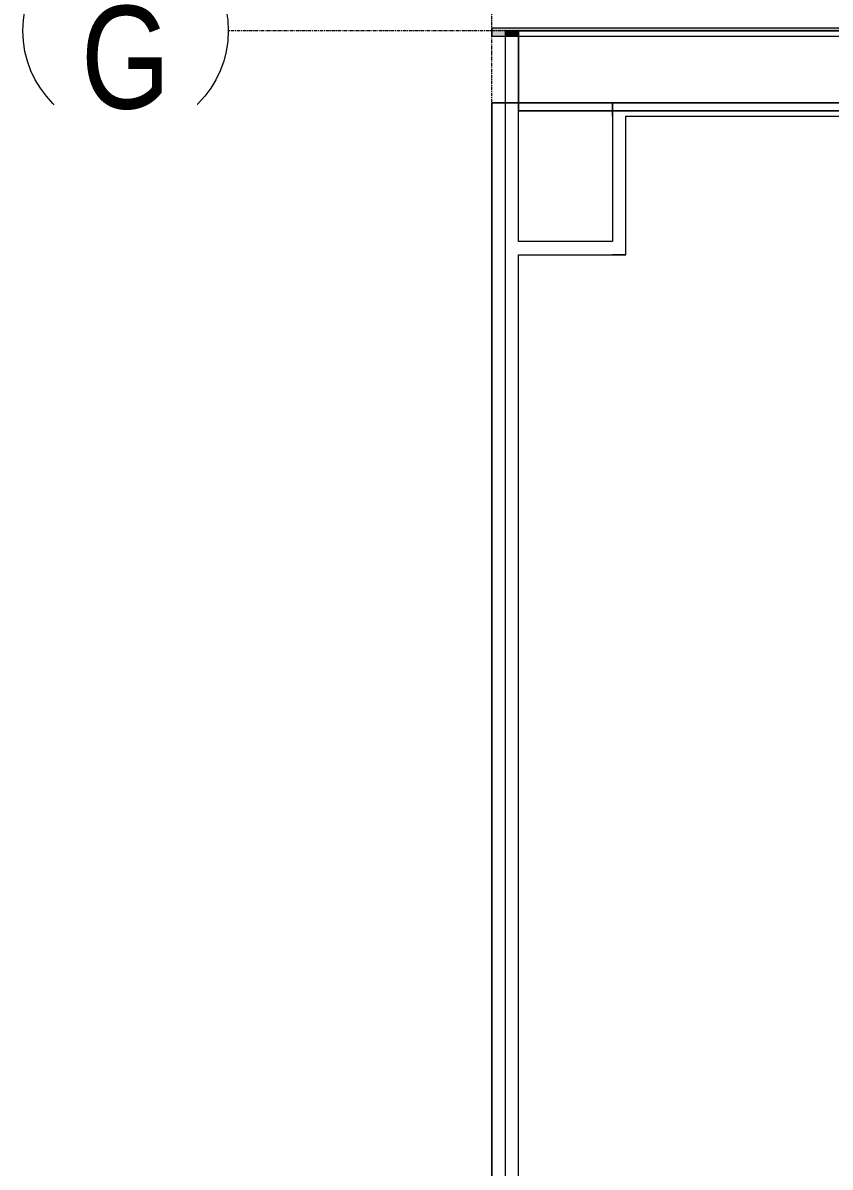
# Model space of a CAD drawing. Header units: millimetres. Extents: x -21807 to 26525, y -2564 to 60640.
# Drawn here: x -21807 to -18780, y 54177 to 58466 of the extents above; entities that cross this region are included whole.
import ezdxf

# ---------------------------------------------------------------- set-up
doc = ezdxf.new("R2010")
doc.units = ezdxf.units.MM
doc.linetypes.add('Grid Line', pattern=[22.225, 12.7, -3.175, 3.175, -3.175])
doc.layers.add('A-FLOR', color=7, linetype='Continuous', lineweight=9, true_color=0x007f00)
for name, color, linetype, lineweight in [('A-WALL', 7, 'Continuous', 9), ('A-WALL-PATT', 7, 'Continuous', 9), ('S-GRID', 7, 'Continuous', 9), ('S-GRID-IDEN', 7, 'Continuous', 9)]:
    doc.layers.add(name, color=color, linetype=linetype, lineweight=lineweight)
doc.styles.add('Arial', font='arial.ttf', dxfattribs={"width": 0.8, "height": 385})

# ---------------------------------------------------------------- blocks, each defined once
blk = doc.blocks.new('AK-SGS-M3-A_rvt-1-MẶT BẰNG PHÂN VÙNG ÁP SUẤT')
at = {"layer": 'A-WALL-PATT', "true_color": 0xeaeaea, "transparency": 33554534}
h = blk.add_hatch(color=254, dxfattribs=at)
h.paths.add_polyline_path([(-20048.6, 58416.9), (-19998.6, 58416.9), (-19998.6, 58436.9), (-17584.1, 58436.9), (-17584.1, 58446.9), (-20048.6, 58446.9), (-20048.6, 58436.9)])
h.paths.add_polyline_path([(15212.1, 58436.9), (15291, 58436.9), (15291, 58446.9), (15212.1, 58446.9)])
h.paths.add_polyline_path([(14291.1, 58436.9), (14291.1, 58446.9), (14212.2, 58446.9), (14212.2, 58436.9), (14273.3, 58436.9)])
h.paths.add_polyline_path([(13291.2, 58436.9), (13291.2, 58446.9), (8511.7, 58446.9), (8511.7, 58436.9), (13052.3, 58436.9)])
h.paths.add_polyline_path([(-16663.1, 58436.9), (-16584.2, 58436.9), (-16584.2, 58446.9), (-16663.1, 58446.9)])
h.paths.add_polyline_path([(-15663.2, 58436.9), (-15584.3, 58436.9), (-15584.3, 58446.9), (-15663.2, 58446.9)])
h.paths.add_polyline_path([(-14663.3, 58436.9), (-9809.1, 58436.9), (-9809.1, 58446.9), (-14663.3, 58446.9)])
h.paths.add_polyline_path([(7590.7, 58436.9), (7590.7, 58446.9), (7511.8, 58446.9), (7511.8, 58436.9), (7522, 58436.9)])
h.paths.add_polyline_path([(6590.8, 58436.9), (6590.8, 58446.9), (6511.9, 58446.9), (6511.9, 58436.9), (6588.2, 58436.9)])
h.paths.add_polyline_path([(-8888.1, 58436.9), (-8809.2, 58436.9), (-8809.2, 58446.9), (-8888.1, 58446.9)])
h.paths.add_polyline_path([(5590.9, 58436.9), (5590.9, 58446.9), (-6888.3, 58446.9), (-6888.3, 58436.9), (5008.1, 58436.9)])
h.paths.add_polyline_path([(-7888.2, 58436.9), (-7809.3, 58436.9), (-7809.3, 58446.9), (-7888.2, 58446.9)])
blk.add_hatch(color=254, dxfattribs=at).paths.add_polyline_path([(-19998.6, 58416.9), (-19948.6, 58416.9), (-19948.6, 58436.9), (-19998.6, 58436.9)])
at = {"layer": 'A-WALL', "color": 253, "lineweight": 13, "true_color": 0xaaaaaa}
for p, q in [((-17584.1, 58446.9), (-20048.6, 58446.9)), ((-20048.6, 58446.9), (-20048.6, 58416.9)), ((-19948.6, 58436.9), (-19998.6, 58436.9)), ((-19998.6, 58436.9), (-19998.6, 44286.9)), ((-19948.6, 57646.9), (-19948.6, 58436.9)), ((-20048.6, 58416.9), (-17584.1, 58416.9)), ((-6482.2, 58166.9), (-19596.1, 58166.9)), ((-19596.1, 58166.9), (-19596.1, 58116.9)), ((-19596.1, 58136.9), (-19948.6, 58136.9)), ((-19596.1, 58116.9), (-19596.1, 57646.9)), ((-19546.1, 57596.9), (-19546.1, 58116.9)), ((-19546.1, 58116.9), (-18408.6, 58116.9)), ((-19596.1, 57646.9), (-19948.6, 57646.9)), ((-19948.6, 57596.9), (-19596.1, 57596.9)), ((-19948.6, 51656.9), (-19948.6, 57596.9)), ((-19596.1, 57596.9), (-19546.1, 57596.9))]:
    blk.add_line(p, q, dxfattribs=at)
at = {"layer": 'A-WALL', "color": 9, "lineweight": 13, "true_color": 0xc3c3c3}
for p, q in [((-20048.6, 58416.9), (-20048.6, 58446.9)), ((-17584.1, 58446.9), (-20048.6, 58446.9)), ((-19948.6, 58436.9), (-17584.1, 58436.9)), ((-20048.6, 58416.9), (-19998.4, 58416.9)), ((-19948.6, 58416.9), (-17584.1, 58416.9))]:
    blk.add_line(p, q, dxfattribs=at)
at = {"layer": 'A-WALL', "color": 254, "lineweight": 13, "true_color": 0xdbdbdb}
for p, q in [((-19998.6, 58436.9), (-19948.6, 58436.9)), ((-19998.6, 58436.9), (-19998.6, 58416.9)), ((-19948.6, 58436.9), (-19948.6, 58416.9)), ((-19997.3, 58416.9), (-19948.6, 58416.9))]:
    blk.add_line(p, q, dxfattribs=at)
at = {"layer": 'A-WALL', "color": 254, "lineweight": 13, "true_color": 0xd8d8d8}
blk.add_line((-17584.1, 58436.9), (-19948.6, 58436.9), dxfattribs=at)
at = {"layer": 'A-WALL', "color": 254, "lineweight": 13, "true_color": 0xcccccc}
for p, q in [((-19998.6, 58416.9), (-19998.6, 44286.9)), ((-19948.6, 58416.9), (-19948.6, 58136.9)), ((-19948.6, 57646.9), (-19948.6, 58136.9)), ((-19948.6, 58136.9), (-19596.1, 58136.9)), ((-19596.1, 58116.9), (-19596.1, 58136.9)), ((-15958.6, 58136.9), (-19596.1, 58136.9)), ((-19596.1, 58116.9), (-19596.1, 57646.9)), ((-19546.1, 57596.9), (-19546.1, 58116.9)), ((-19546.1, 58116.9), (-18408.6, 58116.9)), ((-19596.1, 57646.9), (-19948.6, 57646.9)), ((-19948.6, 57596.9), (-19596.1, 57596.9)), ((-19948.6, 51656.9), (-19948.6, 57596.9)), ((-19546.1, 57596.9), (-19596.1, 57596.9))]:
    blk.add_line(p, q, dxfattribs=at)
at = {"layer": 'A-WALL', "color": 254, "lineweight": 13, "true_color": 0xe0e0e0}
for p, q in [((-6482.2, 58166.9), (-19596.1, 58166.9)), ((-19596.1, 58136.9), (-19596.1, 58166.9)), ((-19596.1, 58136.9), (-15958.6, 58136.9))]:
    blk.add_line(p, q, dxfattribs=at)
blk = doc.blocks.new('AK-SGS-M3-Hrvt_rvt-1-MẶT BẰNG PHÂN VÙNG ÁP SUẤT')
at = {"layer": 'A-FLOR', "color": 254, "true_color": 0xcce5cc}
for p, q in [((-20048.6, 45016.9), (-20048.6, 58166.9)), ((-20048.6, 58166.9), (-19998.6, 58166.9)), ((-19996.7, 58166.9), (-19998.6, 58166.9)), ((-19982.5, 58166.9), (-19996.6, 58166.9)), ((-19596.1, 58166.9), (-19981.5, 58166.9))]:
    blk.add_line(p, q, dxfattribs=at)
at = {"layer": 'A-FLOR', "color": 9, "true_color": 0xaad4aa}
for p, q in [((-19998.6, 58166.9), (-20048.6, 58166.9)), ((-20048.6, 58166.9), (-20048.6, 45016.9))]:
    blk.add_line(p, q, dxfattribs=at)
at = {"layer": 'A-FLOR', "color": 254, "true_color": 0xe0efe0}
for p, q in [((-19998.6, 58166.9), (-19996.7, 58166.9)), ((-19996.6, 58166.9), (-19982.5, 58166.9)), ((-19981.5, 58166.9), (-19596.1, 58166.9)), ((-6482.2, 58166.9), (-19596.1, 58166.9))]:
    blk.add_line(p, q, dxfattribs=at)
at = {"layer": 'A-FLOR', "color": 7, "true_color": 0xecf5ec}
blk.add_line((-19596.1, 58166.9), (-6482.2, 58166.9), dxfattribs=at)
blk = doc.blocks.new('Grid - M_Grid Head - Circle-116537-MẶT BẰNG PHÂN VÙNG ÁP SUẤT')
at = {"layer": 'S-GRID-IDEN'}
blk.add_circle((0, 0), 3.5, dxfattribs=at)

msp = doc.modelspace()

# ---------------------------------------------------------------- linework, layer by layer
at = {"layer": 'S-GRID', "linetype": 'Grid Line'}
for p, q in [((-20048.6, 43567.6), (-20048.6, 59870.5)), ((15901.4, 58436.9), (-21036.6, 58436.9))]:
    msp.add_line(p, q, dxfattribs=at)

# ---------------------------------------------------------------- block references
at = {"lineweight": 5}
for name in ['AK-SGS-M3-A_rvt-1-MẶT BẰNG PHÂN VÙNG ÁP SUẤT', 'AK-SGS-M3-Hrvt_rvt-1-MẶT BẰNG PHÂN VÙNG ÁP SUẤT']:
    msp.add_blockref(name, (0, 0), dxfattribs=at)
at = {"layer": 'S-GRID-IDEN', "xscale": 110, "yscale": 110, "zscale": 110, "rotation": 89.9999999999998}
msp.add_blockref('Grid - M_Grid Head - Circle-116537-MẶT BẰNG PHÂN VÙNG ÁP SUẤT', (-21421.6, 58436.9), dxfattribs=at)

# ---------------------------------------------------------------- next in the draw order: texts
at = {"layer": 'S-GRID-IDEN', "insert": (-21421.4, 58334.9), "char_height": 385, "width": 343.2, "attachment_point": 5, "line_spacing_factor": 0.936439, "style": 'Arial', "bg_fill": 3, "box_fill_scale": 1.25, "bg_fill_color": 256, "bg_fill_true_color": 13158600, "bg_fill_transparency": 0}
msp.add_mtext('\\pxqc,t2.90286,5.80571,8.70857,11.61143,14.51429,17.41714,20.32,23.22286,26.12571,29.02857,31.93143,34.83429,37.73714,40.64,43.54286,46.44571,49.34857,52.25143,55.15429,58.05714,60.96,63.86286,66.76571,69.66857,72.57143,75.47429,78.37714,81.28,84.18286,87.08571,89.98857,92.89143;{G}', dxfattribs=at)

doc.saveas('drawing.dxf')
